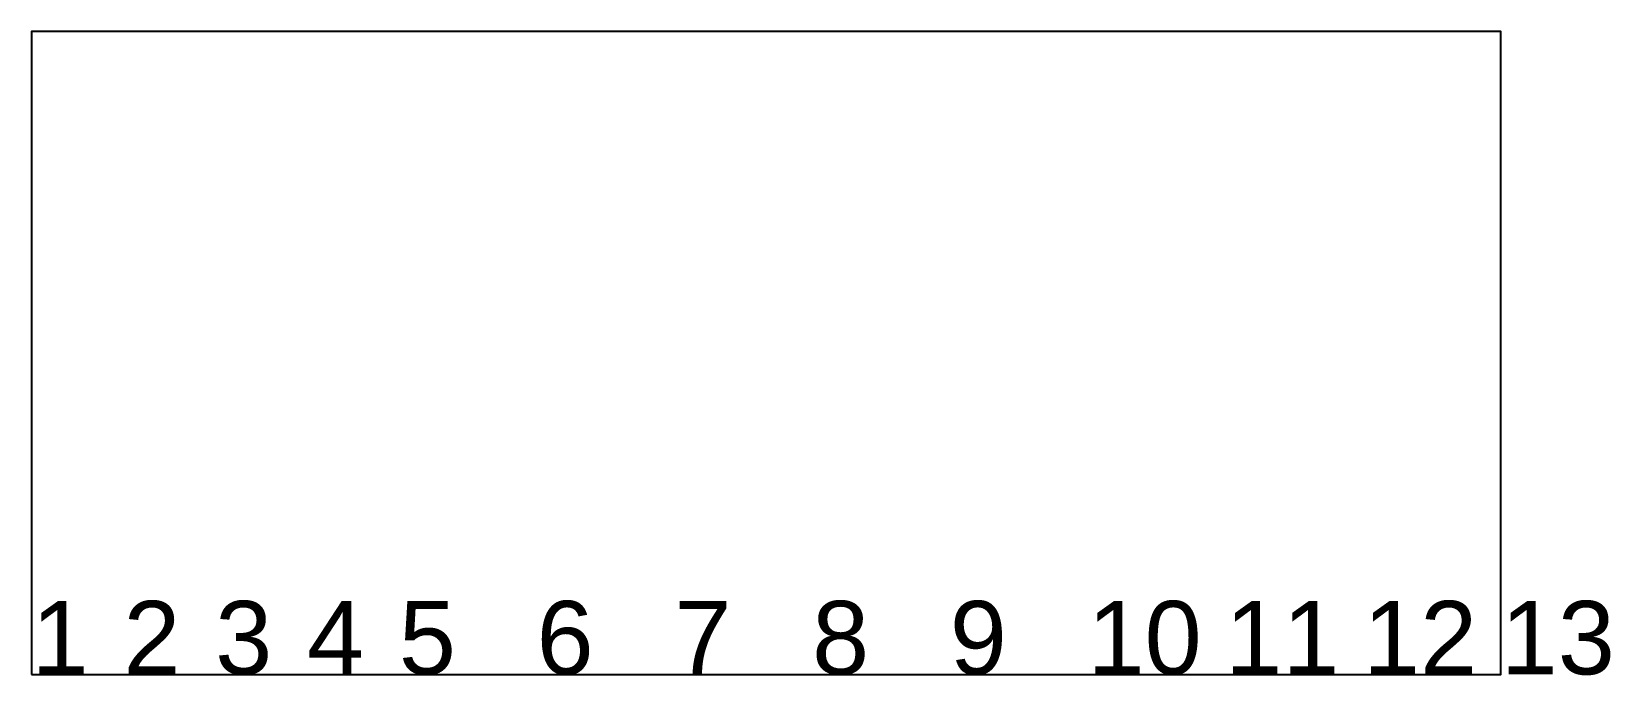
# Model space of a CAD drawing. Header units: inches. Extents: x 110.02 to 114.32, y 40.15 to 41.9.
import ezdxf

# ---------------------------------------------------------------- set-up
doc = ezdxf.new("R2010")
doc.units = ezdxf.units.IN
doc.header["$MEASUREMENT"] = 0
doc.styles.get("Standard").update_dxf_attribs({"font": 'arial.ttf'})

# ---------------------------------------------------------------- blocks, each defined once
blk = doc.blocks.new('11nodes')
blk.add_lwpolyline([(55.111, 20.1136), (55.361, 20.1136), (55.611, 20.1136), (55.861, 20.1136), (56.111, 20.1136), (56.486, 20.1136), (56.861, 20.1136), (57.236, 20.1136), (57.611, 20.1136), (57.986, 20.1136), (58.361, 20.1136), (58.736, 20.1136), (59.111, 20.1136), (59.111, 21.8636), (55.111, 21.8636)], close=True)
for tag, p in [('1', (55.111, 20.1136)), ('2', (55.361, 20.1136)), ('3', (55.611, 20.1136)), ('4', (55.861, 20.1136)), ('5', (56.111, 20.1136)), ('6', (56.486, 20.1136)), ('7', (56.861, 20.1136)), ('8', (57.236, 20.1136)), ('9', (57.611, 20.1136)), ('10', (57.986, 20.1136)), ('11', (58.361, 20.1136)), ('12', (58.736, 20.1136)), ('13', (59.111, 20.1136))]:
    blk.add_attdef(tag, p, '', height=0.2)

msp = doc.modelspace()

# ---------------------------------------------------------------- block references
msp.add_blockref('11nodes', (54.9064, 20.0386)).add_auto_attribs({'1': '1', '2': '2', '3': '3', '4': '4', '5': '5', '6': '6', '7': '7', '8': '8', '9': '9', '10': '10', '11': '11', '12': '12', '13': '13'})

doc.saveas('drawing.dxf')
